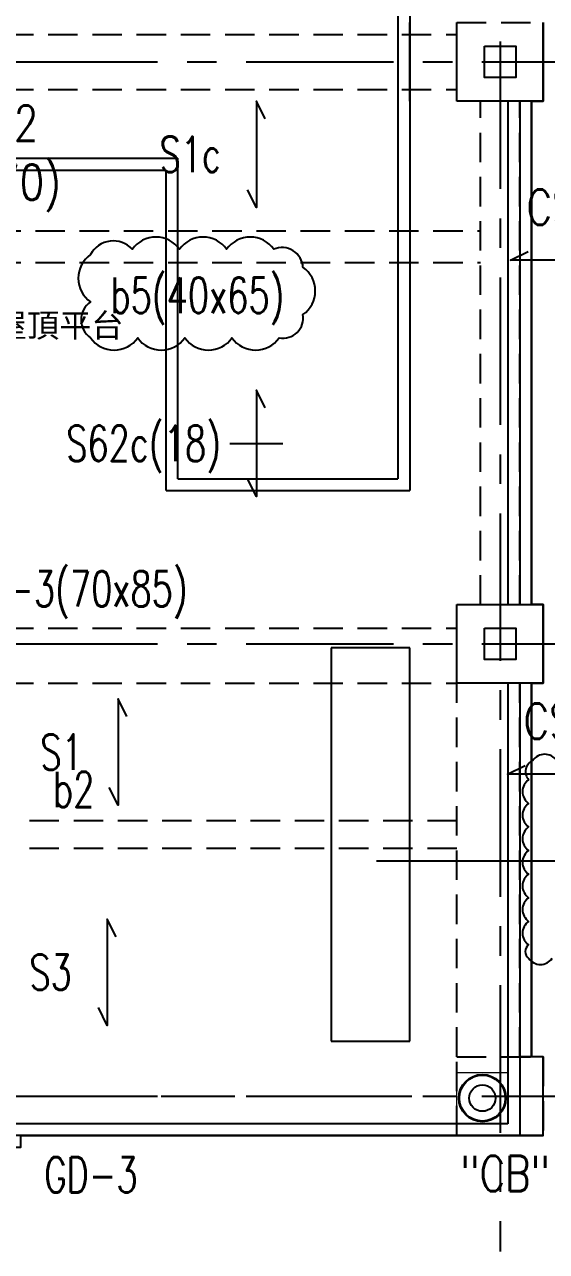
# Model space of a CAD drawing. Header units: millimetres. Extents: x -3377 to 119122, y -22007 to 15479.
# Drawn here: x 78632 to 79296, y 797 to 2357 of the extents above; entities that cross this region are included whole.
import ezdxf
from ezdxf.enums import TextEntityAlignment as Align

# ---------------------------------------------------------------- set-up
doc = ezdxf.new("R2010")
doc.units = ezdxf.units.MM
doc.header["$LTSCALE"] = 150
doc.header["$MEASUREMENT"] = 0
doc.linetypes.add('CENTER', pattern=[2, 1.25, -0.25, 0.25, -0.25])
doc.linetypes.add('HIDDEN', pattern=[0.375, 0.25, -0.125])
doc.layers.get('0').update_dxf_attribs({"plot": 0})
for name, color, linetype in [('+TEXT', 7, 'Continuous'), ('COL', 1, 'Continuous'), ('S-COL', 7, 'Continuous'), ('S-COLB', 4, 'HIDDEN'), ('S-GRID', 1, 'CENTER'), ('S-RCBMB', 3, 'HIDDEN'), ('S-RCBMG', 2, 'HIDDEN'), ('S-SLAB', 5, 'Continuous'), ('S-SLABT', 2, 'Continuous'), ('S-TEXTB', 3, 'Continuous'), ('S-TEXTC', 3, 'Continuous'), ('S-TEXTG', 2, 'Continuous'), ('TEXT', 2, 'Continuous'), ('WALL', 2, 'Continuous'), ('WALL2', 3, 'Continuous'), ('WALL3', 4, 'Continuous')]:
    doc.layers.add(name, color=color, linetype=linetype)
doc.layers.add('+暫時', color=7, linetype='Continuous', lineweight=15)
doc.layers.add('S-ARCH', color=252, linetype='Continuous', plot=False)
doc.layers.add('S-CLOUD_20220217(結構依建築圖2022-0216修改)', color=4, linetype='Continuous', plot=False)
doc.styles.add('3E', font='simplex.shx', dxfattribs={"width": 0.8, "height": 45, "bigfont": 'dayus.shx'})
doc.styles.add('CS4', font='romans.shx', dxfattribs={"width": 0.7, "height": 45, "bigfont": 'lsp.shx'})
doc.styles.add('HH', font='')
doc.styles.get('HH').set_extended_font_data('Microsoft JhengHei')

# ---------------------------------------------------------------- blocks, each defined once
blk = doc.blocks.new('COL(2F-16F)')
for points in [[(-5590.9, -1520.9), (-5480.9, -1520.9), (-5480.9, -1620.9), (-5590.9, -1620.9)], [(-5590.9, -2260.9), (-5480.9, -2260.9), (-5480.9, -2360.9), (-5590.9, -2360.9)], [(-5590.9, -2835.9), (-5480.9, -2835.9), (-5480.9, -2935.9), (-5590.9, -2935.9)]]:
    blk.add_lwpolyline(points, close=True)
blk = doc.blocks.new('LINE(2)')
at = {"layer": 'S-GRID'}
for points in [[(-5535.87, -344.9), (-5535.87, -3083.41)], [(-8859.11, -1570.91), (-5430.87, -1570.91)], [(-8859.11, -2310.91), (-5430.87, -2310.91)], [(-8859.11, -2885.91), (-5430.87, -2885.91)]]:
    blk.add_lwpolyline(points, dxfattribs=at)
blk = doc.blocks.new('S-COL(R1)')
for points in [[(91327.3, 2329.2), (91367.3, 2329.2), (91367.3, 2289.2), (91327.3, 2289.2)], [(91327.3, 1589.2), (91367.3, 1589.2), (91367.3, 1549.2), (91327.3, 1549.2)]]:
    blk.add_lwpolyline(points, close=True)
blk.add_circle((91324.8, 991.7), 16.8)
blk = doc.blocks.new('A$C491E6EDE')
at = {"layer": '+TEXT', "color": 252}
blk.add_lwpolyline([(882.6, -295.7), (1322.4, -295.7)], dxfattribs=at)
at = {"layer": '+暫時', "color": 252}
for p, q in [((985, -630), (985, -565)), ((985, -565), (1050, -565)), ((1050, -565), (1050, -630)), ((1050, -630), (985, -630))]:
    blk.add_line(p, q, dxfattribs=at)
at = {"color": 252}
for p, q in [((1080, 670), (1080, 30)), ((925, -25), (825, -25)), ((825, -25), (825, -525)), ((925, -525), (925, -25)), ((1080, -70), (1080, -545.3)), ((825, -525), (925, -525)), ((1065, -545), (1065, -645)), ((1095, -545), (1065, -545)), ((1065, -545), (1065, -645)), ((1095, -645), (1095, -545)), ((1065, -645), (1095, -645))]:
    blk.add_line(p, q, dxfattribs=at)
at = {"layer": 'COL', "color": 252}
for p, q in [((985, 670), (985, 770)), ((1095, 770), (1095, 670)), ((1095, 670), (985, 670)), ((985, 30), (1095, 30)), ((985, -70), (985, 30)), ((1095, 30), (1095, -70)), ((1095, -70), (985, -70))]:
    blk.add_line(p, q, dxfattribs=at)
at = {"layer": 'WALL', "color": 252}
for radius in [30, 29.2]:
    blk.add_circle((1017.5, -597.5), radius, dxfattribs=at)
at = {"layer": 'WALL2', "color": 252}
for p, q in [((910, 885), (910, 190)), ((925, 870), (925, 175)), ((925, 670), (925, 770)), ((235, 597.5), (630, 597.5)), ((630, 190), (630, 597.5)), ((235, 582.5), (615, 582.5)), ((615, 175), (615, 582.5)), ((630, 190), (910, 190)), ((615, 175), (925, 175))]:
    blk.add_line(p, q, dxfattribs=at)
at = {"layer": 'WALL3', "color": 252}
for p, q in [((1050, 670), (1050, 30)), ((1065, 670), (1065, 30)), ((1050, -70), (1050, -630)), ((1065, -70), (1065, -645)), ((1050, -630), (-10, -630)), ((1065, -645), (-120, -645))]:
    blk.add_line(p, q, dxfattribs=at)
at = {"layer": 'TEXT', "color": 252, "style": 'HH'}
blk.add_text('屋頂平台', height=30, dxfattribs=at).set_placement((479, 370), align=Align.CENTER)
blk = doc.blocks.new('2022-0217')
blk.add_blockref('A$C491E6EDE', (66086.5, -6171))

msp = doc.modelspace()

# ---------------------------------------------------------------- linework, layer by layer
at = {"layer": 'S-CLOUD_20220217(結構依建築圖2022-0216修改)'}
msp.add_lwpolyline([(78715.8, 1958.31, 0.5205671), (78775.8, 1958.31, 0.5205671), (78835.8, 1958.31, 0.5205671), (78895.8, 1958.31, 0.5205671), (78955.8, 1958.31, 0.5205671), (78986.13, 1987.97, 0.5205671), (78986.13, 2047.97, 0.5205671), (78949.01, 2070.85, 0.5205671), (78889.01, 2070.85, 0.5205671), (78829.01, 2070.85, 0.5205671), (78769.01, 2070.85, 0.5205671), (78715.8, 2064.07, 0.5205671), (78715.8, 2004.07, 0.5205671)], format="xyb", close=True, dxfattribs=at)
msp.add_lwpolyline([(79308.69, 1420.97, 0.5205671), (79278.69, 1420.97, 0.5205671), (79273.27, 1396.4, 0.5205671), (79273.27, 1366.4, 0.5205671), (79273.27, 1336.4, 0.5205671), (79273.27, 1306.4, 0.5205671), (79273.27, 1276.4, 0.5205671), (79273.27, 1246.4, 0.5205671), (79273.27, 1216.4, 0.5205671), (79273.27, 1186.4, 0.5205671), (79273.27, 1169.41, 0.5205671), (79303.27, 1169.41, 0.5205671)], format="xyb", dxfattribs=at)
at = {"layer": 'S-RCBMB'}
for p, q in [((78476.93, 2094.16), (79211.93, 2094.16)), ((78476.93, 2054.16), (79211.93, 2054.16)), ((79181.93, 1344.16), (78466.93, 1344.16)), ((79181.93, 1309.16), (78466.93, 1309.16))]:
    msp.add_line(p, q, dxfattribs=at)
at = {"layer": 'S-RCBMG'}
for p, q in [((78211.93, 2344.16), (79181.93, 2344.16)), ((78211.93, 2274.16), (79181.93, 2274.16)), ((79211.93, 1619.16), (79211.93, 2259.16)), ((79261.93, 1619.16), (79261.93, 2259.16)), ((78211.93, 1589.16), (79181.93, 1589.16)), ((78211.93, 1519.16), (79181.93, 1519.16)), ((79181.93, 1044.16), (79181.93, 1519.16)), ((79261.93, 1044.16), (79261.93, 1519.16)), ((78186.93, 994.16), (79181.93, 994.16)), ((78186.93, 944.16), (79181.93, 944.16))]:
    msp.add_line(p, q, dxfattribs=at)
at = {"layer": 'S-SLAB'}
msp.add_lwpolyline([(77041.93, 846.66), (77326.93, 846.66), (77326.93, 944.16), (78186.93, 944.16), (78186.93, 944.16), (78186.93, 929.16), (78626.93, 929.16), (78626.93, 944.16), (79291.93, 944.16), (79291.93, 1044.16), (79276.93, 1044.16), (79276.93, 1519.16), (79291.93, 1519.16), (79291.93, 1619.16), (79276.93, 1619.16), (79276.93, 2084.16), (79276.93, 2084.16), (79276.93, 2259.16), (79291.93, 2259.16), (79291.93, 2359.16)], dxfattribs=at)
at = {"layer": 'S-SLABT', "color": 1}
msp.add_line((78893.18, 1824.16), (78960.68, 1824.16), dxfattribs=at)
for points in [[(78938.18, 2236.66), (78926.93, 2259.16), (78926.93, 2124.16), (78915.68, 2146.66)], [(79362.72, 2045.74), (79385.22, 2056.99), (79250.22, 2056.99), (79272.72, 2068.24)], [(78938.18, 1869.16), (78926.93, 1891.66), (78926.93, 1756.66), (78915.68, 1779.16)], [(78762.16, 1476.66), (78750.91, 1499.16), (78750.91, 1364.16), (78739.66, 1386.66)], [(79358.92, 1392.2), (79381.42, 1403.45), (79246.42, 1403.45), (79268.92, 1414.7)], [(78748.27, 1196.66), (78737.02, 1219.16), (78737.02, 1084.16), (78725.77, 1106.66)]]:
    msp.add_lwpolyline(points, dxfattribs=at)

# ---------------------------------------------------------------- block references
at = {"layer": 'S-ARCH'}
msp.add_blockref('2022-0217', (12110.4, 7760.14), dxfattribs=at)
at = {"layer": 'S-COL'}
msp.add_blockref('S-COL(R1)', (-12110.4, 0), dxfattribs=at)
at = {"layer": 'S-COLB'}
msp.add_blockref('COL(2F-16F)', (84772.8, 3880.07), dxfattribs=at)
at = {"layer": 'S-GRID'}
msp.add_blockref('LINE(2)', (84772.8, 3880.07), dxfattribs=at)

# ---------------------------------------------------------------- texts
at = {"layer": 'S-SLABT', "color": 2, "style": 'CS4', "width": 0.7}
for s, p in [('S1c', (78881.93, 2169.16)), ('S62c(18)', (78881.93, 1801.66)), ('S1', (78705.91, 1409.16)), ('S3', (78692.02, 1129.16))]:
    msp.add_text(s, height=45, dxfattribs=at).set_placement(p, align=Align.RIGHT)
at = {"layer": 'S-SLABT', "color": 2, "style": '3E', "width": 0.8}
for p in [(79317.72, 2101.99), (79313.92, 1448.45)]:
    msp.add_text('CS0', height=45, dxfattribs=at).set_placement(p, align=Align.CENTER)
at = {"layer": 'S-TEXTB', "linetype": 'Continuous', "style": 'CS4', "width": 0.7}
for s, p in [('b5(40x65)', (78851.93, 2009.16, 0)), ('b2', (78694.43, 1384.16, 0))]:
    msp.add_text(s, height=45, dxfattribs=at).set_placement(p, align=Align.MIDDLE)
at = {"layer": 'S-TEXTC', "style": 'CS4', "width": 0.8}
for s, p in [('⊥C102', (78485.33, 2208.63)), ('(70x70)', (78485.33, 2133.63))]:
    msp.add_text(s, height=45, dxfattribs=at).set_placement(p)
msp.add_text('"CB"', height=45, dxfattribs=at).set_placement((79300.41, 873.2), align=Align.RIGHT)
at = {"layer": 'S-TEXTG', "style": 'CS4', "width": 0.7}
for s, p in [('GC-3(70x85)', (78551.93, 1639.16, -0.54)), ('GD-3', (78656.93, 894.16, 0))]:
    msp.add_text(s, height=45, dxfattribs=at).set_placement(p, align=Align.MIDDLE_LEFT)

doc.saveas('drawing.dxf')
